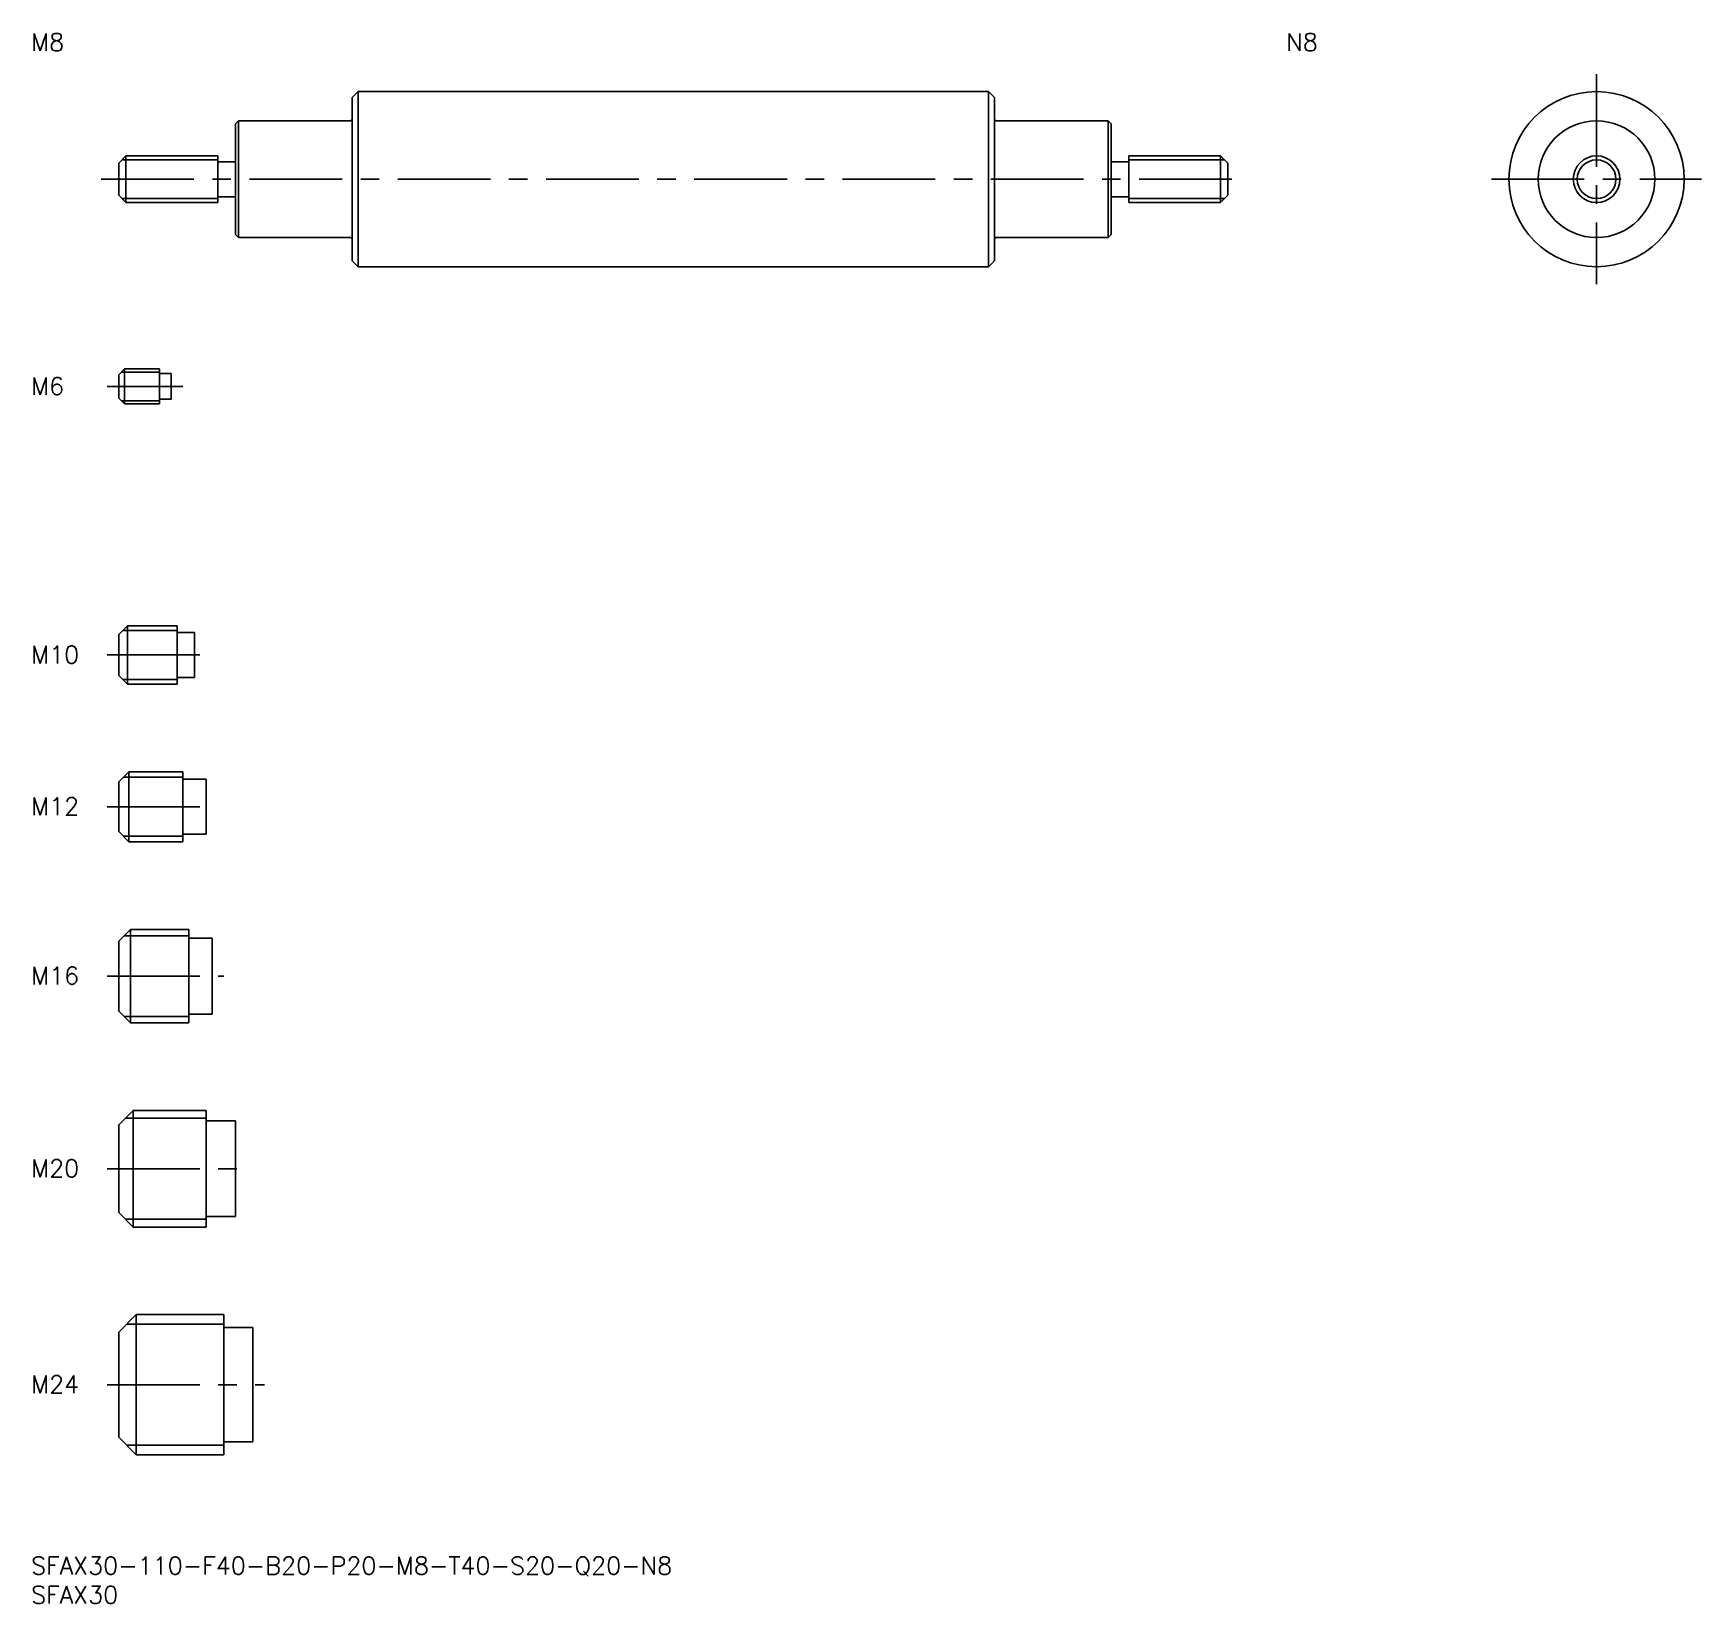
# Model space of a CAD drawing. Extents: x 0 to 286, y -8 to 261.
import ezdxf

# ---------------------------------------------------------------- set-up
doc = ezdxf.new("R2010")
doc.units = 0
doc.header["$LTSCALE"] = 0.5
doc.linetypes.add('CENTER', pattern=[50.8, 31.75, -6.35, 6.35, -6.35])
for name, color, linetype in [('MSM_CENTER', 1, 'CENTER'), ('MSM_CONTINUOUS', 7, 'CONTINUOUS'), ('MSM_NARROW', 5, 'CONTINUOUS'), ('MSM_PART_NUMBER', 7, 'CONTINUOUS')]:
    doc.layers.add(name, color=color, linetype=linetype)
doc.styles.get("Standard").update_dxf_attribs({"font": 'txt.shx', "height": 1, "bigfont": 'bigfont.shx'})

# ---------------------------------------------------------------- blocks, each defined once
blk = doc.blocks.new('*U18')
at = {"layer": 'MSM_PART_NUMBER'}
blk.add_text('SFAX30-110-F40-B20-P20-M8-T40-S20-Q20-N8', height=3, dxfattribs=at).set_placement((0, -3))
blk = doc.blocks.new('*U19')
at = {"layer": 'MSM_PART_NUMBER'}
blk.add_text('SFAX30', height=3, dxfattribs=at).set_placement((0, -8))
blk = doc.blocks.new('*U20')
at = {"layer": 'MSM_PART_NUMBER'}
blk.add_text('M24', height=3, dxfattribs=at).set_placement((0, 28.06))
blk = doc.blocks.new('*U21')
at = {"layer": 'MSM_PART_NUMBER'}
blk.add_text('M20', height=3, dxfattribs=at).set_placement((0, 65.06))
blk = doc.blocks.new('*U22')
at = {"layer": 'MSM_PART_NUMBER'}
blk.add_text('M16', height=3, dxfattribs=at).set_placement((0, 98.06))
blk = doc.blocks.new('*U23')
at = {"layer": 'MSM_PART_NUMBER'}
blk.add_text('M12', height=3, dxfattribs=at).set_placement((0, 127.06))
blk = doc.blocks.new('*U24')
at = {"layer": 'MSM_PART_NUMBER'}
blk.add_text('M10', height=3, dxfattribs=at).set_placement((0, 153.06))
blk = doc.blocks.new('*U25')
at = {"layer": 'MSM_PART_NUMBER'}
blk.add_text('M6', height=3, dxfattribs=at).set_placement((0, 199.06))
blk = doc.blocks.new('*U26')
at = {"layer": 'MSM_PART_NUMBER'}
blk.add_text('M8', height=3, dxfattribs=at).set_placement((0, 257.98))
blk = doc.blocks.new('*U27')
at = {"layer": 'MSM_PART_NUMBER'}
blk.add_text('N8', height=3, dxfattribs=at).set_placement((215, 257.98))

msp = doc.modelspace()

# ---------------------------------------------------------------- linework, layer by layer
at = {"layer": 'MSM_CENTER'}
for p, q in [((268.14, 254), (268.14, 218)), ((12, 236), (208, 236)), ((250.14, 236), (286.14, 236)), ((13, 200.5), (26, 200.5)), ((13, 154.5), (30, 154.5)), ((13, 128.5), (32, 128.5)), ((13, 99.5), (33, 99.5)), ((13, 66.5), (37, 66.5)), ((13, 29.5), (40, 29.5))]:
    msp.add_line(p, q, dxfattribs=at)
at = {"layer": 'MSM_CONTINUOUS'}
for p, q in [((56, 251), (55, 250)), ((55, 250), (55, 222)), ((56, 251), (164, 251)), ((56, 251), (56, 221)), ((164, 251), (164, 221)), ((164, 251), (165, 250)), ((165, 250), (165, 222)), ((35.5, 246), (35, 245.5)), ((35.5, 246), (35.5, 226)), ((35.5, 246), (54.7, 246)), ((184.5, 246), (165.3, 246)), ((184.5, 246), (184.5, 226)), ((184.5, 246), (185, 245.5)), ((35, 245.5), (35, 226.5)), ((185, 245.5), (185, 226.5)), ((16.25, 240), (15, 238.75)), ((15, 233.25), (15, 238.75)), ((32, 240), (16.25, 240)), ((16.25, 240), (16.25, 232)), ((32, 240), (32, 232)), ((32, 239), (35, 239)), ((188, 239), (185, 239)), ((188, 240), (203.75, 240)), ((188, 240), (188, 232)), ((203.75, 240), (205, 238.75)), ((203.75, 240), (203.75, 232)), ((205, 233.25), (205, 238.75)), ((16.25, 232), (15, 233.25)), ((32, 232), (16.25, 232)), ((32, 233), (35, 233)), ((188, 233), (185, 233)), ((188, 232), (203.75, 232)), ((203.75, 232), (205, 233.25)), ((35.5, 226), (35, 226.5)), ((35.5, 226), (54.7, 226)), ((184.5, 226), (165.3, 226)), ((184.5, 226), (185, 226.5)), ((55, 222), (56, 221)), ((56, 221), (164, 221)), ((164, 221), (165, 222)), ((16, 203.5), (15, 202.5)), ((22, 203.5), (16, 203.5)), ((16, 203.5), (16, 197.5)), ((22, 203.5), (22, 197.5)), ((15, 202.5), (15, 198.5)), ((22, 202.7), (24, 202.7)), ((24, 202.7), (24, 198.3)), ((16, 197.5), (15, 198.5)), ((22, 197.5), (16, 197.5)), ((22, 198.3), (24, 198.3)), ((16.5, 159.5), (15, 158)), ((15, 151), (15, 158)), ((25, 159.5), (16.5, 159.5)), ((16.5, 159.5), (16.5, 149.5)), ((25, 159.5), (25, 149.5)), ((25, 158.35), (28, 158.35)), ((28, 158.35), (28, 150.65)), ((16.5, 149.5), (15, 151)), ((25, 149.5), (16.5, 149.5)), ((25, 150.65), (28, 150.65)), ((16.75, 134.5), (15, 132.75)), ((26, 134.5), (16.75, 134.5)), ((16.75, 134.5), (16.75, 122.5)), ((26, 122.5), (26, 134.5)), ((15, 124.25), (15, 132.75)), ((26, 133.2), (30, 133.2)), ((30, 123.8), (30, 133.2)), ((16.75, 122.5), (15, 124.25)), ((26, 123.8), (30, 123.8)), ((26, 122.5), (16.75, 122.5)), ((17, 107.5), (15, 105.5)), ((27, 107.5), (17, 107.5)), ((17, 91.5), (17, 107.5)), ((27, 107.5), (27, 91.5)), ((27, 106), (31, 106)), ((31, 106), (31, 93)), ((15, 93.5), (15, 105.5)), ((17, 91.5), (15, 93.5)), ((27, 91.5), (17, 91.5)), ((27, 93), (31, 93)), ((17.5, 76.5), (15, 74)), ((30, 76.5), (17.5, 76.5)), ((17.5, 76.5), (17.5, 56.5)), ((30, 76.5), (30, 56.5)), ((30, 74.7), (35, 74.7)), ((35, 74.7), (35, 58.3)), ((15, 59), (15, 74)), ((17.5, 56.5), (15, 59)), ((30, 58.3), (35, 58.3)), ((30, 56.5), (17.5, 56.5)), ((18, 41.5), (15, 38.5)), ((33, 41.5), (18, 41.5)), ((18, 17.5), (18, 41.5)), ((33, 41.5), (33, 17.5)), ((15, 20.5), (15, 38.5)), ((33, 39.3), (38, 39.3)), ((38, 39.3), (38, 19.7)), ((18, 17.5), (15, 20.5)), ((33, 17.5), (18, 17.5)), ((33, 19.7), (38, 19.7))]:
    msp.add_line(p, q, dxfattribs=at)
for radius in [15, 10, 4]:
    msp.add_circle((268.14, 236), radius, dxfattribs=at)
for centre, start, end in [((54.7, 246.3), 270, 0), ((165.3, 246.3), 180, 270), ((54.7, 225.7), 0, 90), ((165.3, 225.7), 90, 180)]:
    msp.add_arc(centre, 0.3, start, end, dxfattribs=at)
at = {"layer": 'MSM_NARROW'}
for p, q in [((32, 239.32), (15.57, 239.32)), ((188, 239.32), (204.43, 239.32)), ((32, 232.68), (15.57, 232.68)), ((188, 232.68), (204.43, 232.68)), ((22, 202.96), (15.46, 202.96)), ((22, 198.04), (15.46, 198.04)), ((25, 158.69), (15.69, 158.69)), ((25, 150.31), (15.69, 150.31)), ((26, 133.55), (15.8, 133.55)), ((26, 123.45), (15.8, 123.45)), ((27, 106.42), (15.92, 106.42)), ((27, 92.58), (15.92, 92.58)), ((30, 75.15), (16.15, 75.15)), ((30, 57.85), (16.15, 57.85)), ((33, 39.88), (16.38, 39.88)), ((33, 19.12), (16.38, 19.12))]:
    msp.add_line(p, q, dxfattribs=at)
msp.add_circle((268.14, 236), 3.32, dxfattribs=at)

# ---------------------------------------------------------------- block references
at = {"layer": 'MSM_CONTINUOUS'}
for name in ['*U26', '*U27', '*U25', '*U24', '*U23', '*U22', '*U21', '*U20', '*U18', '*U19']:
    msp.add_blockref(name, (0, 0), dxfattribs=at)

doc.saveas('drawing.dxf')
